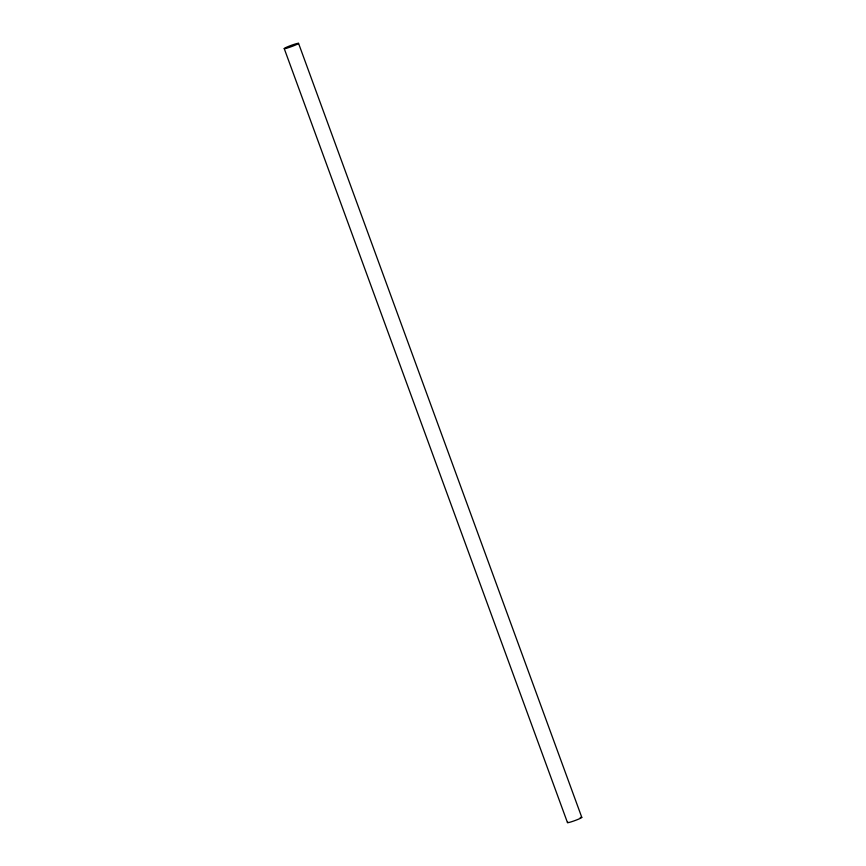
<?xml version="1.0" encoding="UTF-8"?>
<svg xmlns="http://www.w3.org/2000/svg" width="866" height="866" viewBox="0 0 866 866"><rect width="100%" height="100%" fill="white"/><g stroke="black" fill="none" stroke-linecap="round" stroke-linejoin="round"><path stroke-width="1.3" d="M298.543 43.322L581.79 817.352M284.21 48.528L567.457 822.559M580.242 817.547A7.653 0.639 -20.1 0 1 575.717 820.286A7.653 0.639 -20.1 0 1 567.934 822.191M286.494 48.247A7.653 0.639 -20.1 0 0 298.38 43.581A7.653 0.639 -20.1 0 0 289.244 46.104A7.653 0.639 -20.1 0 0 286.494 48.247"/></g></svg>
